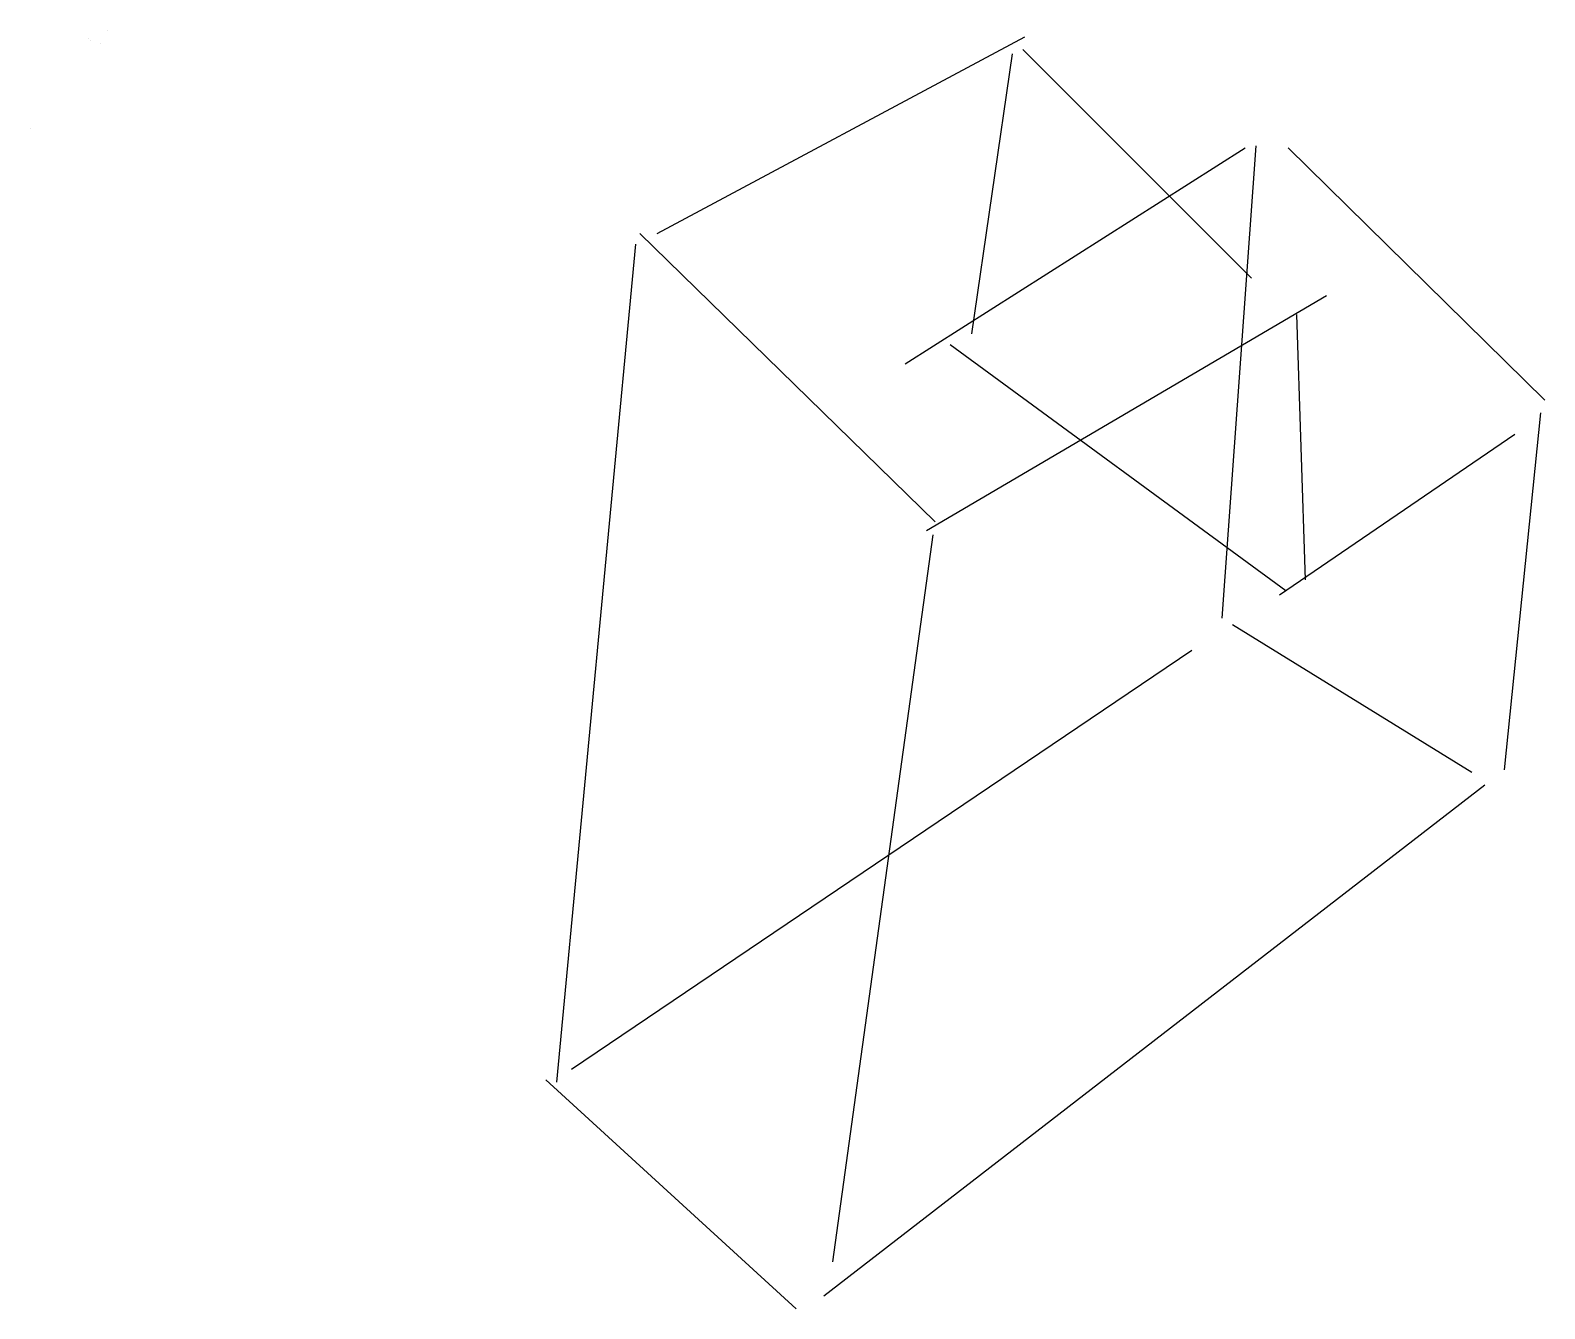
# Model space of a CAD drawing. Header units: metres. Extents: x -575 to -47, y -240 to 207.
import ezdxf

# ---------------------------------------------------------------- set-up
doc = ezdxf.new("R2010")
doc.units = ezdxf.units.M

msp = doc.modelspace()

# ---------------------------------------------------------------- linework, layer by layer
at = {"color": 0, "linetype": 'CONTINUOUS'}
for p, q in [((-548.442114, 206.832492), (-548.442114, 206.832492)), ((-555.162303, 203.845741), (-555.162303, 203.845741)), ((-554.415615, 203.099054), (-554.415615, 203.099054)), ((-550.682177, 202.352366), (-550.682177, 202.352366)), ((-356.543375, 135.897161), (-228.113091, 204.592429)), ((-232.593218, 198.618927), (-246.780284, 100.802839)), ((-228.859779, 200.112303), (-148.964196, 120.216719)), ((-575.322871, 172.484858), (-575.322871, 172.484858)), ((-269.927603, 90.349211), (-151.204259, 165.764669)), ((-147.47082, 166.511356), (-159.417823, 1.493375)), ((-136.270505, 165.764669), (-46.667981, 77.655521)), ((-362.516877, 135.897161), (-259.473975, 35.094322)), ((-364.010252, 132.163722), (-391.637697, -160.537855)), ((-262.460726, 32.107571), (-122.830126, 114.243218)), ((-133.283754, 107.523028), (-130.297003, 14.933754)), ((-254.247161, 97.069401), (-137.017192, 11.200315)), ((-48.161356, 73.175394), (-60.855047, -51.521451)), ((-139.257256, 9.70694), (-57.121609, 65.708517)), ((-260.220662, 30.614196), (-295.314984, -223.259621)), ((-155.684385, -0.746688), (-72.055363, -52.268139)), ((-386.410883, -156.057729), (-169.871451, -9.70694)), ((-298.301735, -235.206625), (-67.575237, -56.748265)), ((-395.371136, -159.791167), (-308.008675, -239.686751))]:
    msp.add_line(p, q, dxfattribs=at)

doc.saveas('drawing.dxf')
